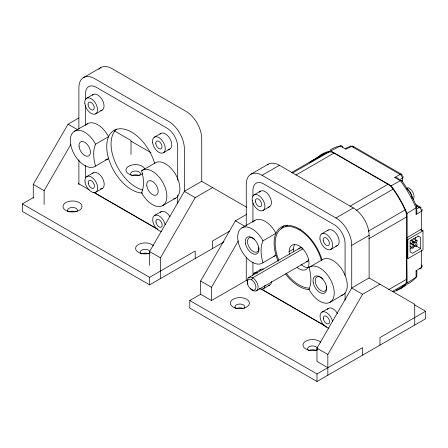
<?xml version="1.0" encoding="UTF-8"?>
<svg xmlns="http://www.w3.org/2000/svg" width="448" height="448" viewBox="0 0 448 448"><rect width="100%" height="100%" fill="white"/><g stroke="black" fill="none" stroke-linecap="round" stroke-linejoin="round"><path stroke-width="0.67" d="M345.895 148.316L348.622 146.922M345.878 148.865L345.884 148.579M413.431 199.511L413.974 197.529L413.974 195.35M33.264 198.229L33.264 184.391L68.023 124.191L78.809 117.964M44.122 204.501L44.122 190.663L70.89 144.306M149.593 265.395L149.593 251.558L184.352 191.352L201.734 181.317L246.753 207.312M160.457 278.583L160.457 257.83L195.216 197.624L212.593 187.589M414.697 304.965L425.6 311.259L425.6 318.78L316.977 381.494L189.784 308.062L189.784 300.535L200.648 294.263L200.648 281.03L235.407 220.83L246.792 214.256M200.648 294.263L211.512 300.535L211.512 287.302L238.274 240.946M251.602 279.731L252.706 277.816L302.977 248.797M327.841 367.696L316.977 361.424L316.977 348.197L351.736 287.991L351.736 245.347A22.35 12.902 60 0 0 335.933 217.974L262.069 175.33A22.35 12.902 60 0 0 246.266 184.453L246.266 225.764M327.841 375.222L327.841 354.469L362.6 294.263L379.977 284.228M407.299 284.138A77.42 44.699 60 0 0 416.069 277.306L416.069 270.822L421.394 267.305A3.119 1.803 0 0 0 421.764 265.126M401.038 288.327L406.414 284.878M393.131 291.76A77.879 44.962 60 0 0 407.047 283.002L416.069 277.306A3.203 2.279 18.1 0 0 416.399 274.562M406.767 237.821L420.902 229.404L420.902 230.037L421.294 229.796L423.002 230.782L423.002 249.894L407.831 258.658L406.65 257.975L406.767 238.459M406.65 257.975L407.047 257.734L407.047 238.616M407.047 237.978L407.047 213.349L416.069 207.872A3.203 1.226 -13 0 0 416.422 206.304M320.415 155.971L309.215 162.59L324.436 153.653L291.581 172.497M83.513 77.582L100.89 67.553M86.61 98.258L93.128 94.494M95.682 113.854L102.2 110.09M74.57 131.208L87.606 123.682M95.558 144.189A20.373 11.76 60 0 0 74.754 131.107A20.373 11.76 60 0 0 74.754 155.154A20.373 11.76 60 0 0 95.558 166.09A35.213 20.334 60 0 1 95.558 144.189L108.595 136.662A20.373 11.76 60 0 0 85.54 125.468L85.54 105.459M224 241.898L149.593 284.855L22.4 211.422L22.4 203.896L33.807 197.31M95.558 166.09L108.595 158.564A20.373 11.76 60 0 1 105.33 159.874M154.347 137.166L160.866 133.403M86.778 176.574L93.296 172.81M163.425 152.768L169.938 149.005M95.855 192.17L102.368 188.406M141.607 170.778A20.373 11.76 60 0 1 162.411 181.714A20.373 11.76 60 0 1 162.411 205.755A20.373 11.76 60 0 1 141.607 192.674A35.213 20.334 60 0 0 141.607 170.778L154.644 163.251A20.373 11.76 60 0 1 176.238 175.594A20.373 11.76 60 0 1 173.673 198.873M162.596 205.654L175.633 198.128M154.515 215.482L161.034 211.725M250.897 174.222L268.279 164.192M262.069 175.33L279.451 165.295L353.315 207.939A22.35 12.902 60 0 1 369.118 235.312L369.118 277.956L414.736 304.298L414.736 325.052M253.994 194.897L260.512 191.134M292.622 172.984L328.843 152.068A12.331 7.118 60 0 1 333.978 153.104L387.962 184.274A12.331 7.118 60 0 1 393.098 189.162A77.196 44.57 60 0 1 405.098 209.955A12.331 7.118 60 0 1 406.767 216.843L406.767 279.182A12.331 7.118 60 0 1 405.098 284.144A77.196 44.57 60 0 1 396.284 290.024M295.943 175.062L333.978 153.104M263.071 210.493L269.584 206.73M22.4 203.896L149.593 277.329L195.216 250.992L195.216 258.518M229.404 231.252L212.593 240.957L212.593 248.483M241.954 227.847L254.99 220.321M262.942 240.828A20.373 11.76 60 0 0 242.144 227.746A20.373 11.76 60 0 0 242.144 251.787A20.373 11.76 60 0 0 262.942 262.73A35.213 20.334 60 0 1 262.942 240.828L275.979 233.302A20.373 11.76 60 0 0 252.93 222.107L252.93 202.882M299.057 229.729L300.16 229.09M421.764 209.104A3.119 1.803 0 0 1 421.394 211.282L416.069 214.357L416.069 207.872A77.42 44.699 60 0 0 400.383 180.706L394.766 177.47L400.092 174.395A3.119 1.803 -60 0 1 402.198 175.336M349.927 206.231L387.962 184.274M399.577 179.788L402.298 178.214A3.119 1.803 0 0 0 402.534 175.918M335.933 217.974L353.315 207.939M262.942 262.73L275.979 255.203A20.373 11.76 60 0 1 273.532 256.357M356.266 210.426L393.098 189.162M289.128 251.586L293.541 249.038M321.731 233.806L328.25 230.042M254.162 273.213L260.68 269.45M248.612 277.614L300.569 247.649M211.512 300.535L246.266 280.465L247.481 281.165M256.256 290.858L308.258 260.842M330.809 249.407L337.327 245.644M263.239 288.809L269.758 285.046M368.273 231.218L405.098 209.955M308.991 267.417A20.373 11.76 60 0 1 329.795 278.354A20.373 11.76 60 0 1 329.795 302.394A20.373 11.76 60 0 1 308.991 289.313A35.213 20.334 60 0 0 308.991 267.417L322.028 259.89A20.373 11.76 60 0 1 343.622 272.233A20.373 11.76 60 0 1 341.057 295.512M351.736 245.347L369.118 235.312M416.461 209.031L419.188 207.458A3.119 1.803 -60 0 1 421.215 208.068M368.732 238.806L406.767 216.843M406.65 238.862L407.831 239.54L423.002 230.782M418.342 236.146L410.144 240.878L410.144 251.938L412.49 253.288L420.683 248.556L420.683 237.496L417.833 235.85M410.278 248.634L412.037 247.621M413.79 246.607L414.966 245.93M369.118 277.956L351.736 287.991L362.6 294.263M329.98 302.294L343.017 294.767M321.899 312.122L328.418 308.358M388.657 289.643L406.767 279.182M392.42 291.463L405.098 284.144M189.784 300.535L316.977 373.968L362.6 347.631L362.6 355.158M425.6 311.259L379.977 337.596L379.977 345.122M316.747 158.15A77.879 44.962 60 0 1 330.809 150.959L391.132 185.786L400.383 180.706M330.809 150.959L340.256 145.992L345.867 149.234L351.579 146.384A3.119 1.803 -60 0 1 353.651 147.151M416.892 271.27L416.903 274.422M416.069 270.822L416.87 271.253L416.438 271.023M353.086 146.289L401.604 174.3M415.901 204.596L420.694 207.362M416.186 205.727L419.188 207.458A3.119 1.926 60 0 1 421.394 211.282L421.394 230.647M413.498 238.767L414.697 239.462M415.895 240.15L417.094 240.845M411.404 239.977L414.999 242.054M412.748 241.97L414.697 243.09M416.119 245.918L420.683 248.556M410.054 242.833L411.852 243.869M412.003 243.958L414.999 245.689M410.054 246.467L411.852 247.503M406.767 258.21L407.047 283.002M114.167 130.766L131.023 140.493L131.023 154.33M131.023 141.182L151.01 152.723M68.023 124.191L77.678 129.763M184.352 191.352L195.216 197.624M235.407 220.83L245.062 226.402M158.026 229.359L96.404 193.782A15.361 8.87 60 0 1 94.427 192.427M324.862 325.679L263.788 290.416A15.361 8.87 60 0 1 261.811 289.066M78.316 183.501L89.219 189.795M93.458 192.242L157.662 229.309M261.419 289.218L326.883 327.012M251.602 289.699L252.706 290.338M33.264 184.391L44.122 190.663M149.593 251.558L160.457 257.83M200.648 281.03L211.512 287.302M316.977 348.197L327.841 354.469M410.609 189.554L410.698 189.61A5.992 3.461 -60 0 1 410.749 189.739M411.438 189.924L413.61 193.693M401.699 180.499L408.055 189.885M416.438 209.804L416.853 210.823A3.892 3.248 -57.3 0 1 416.903 211.658A5.426 4.536 -58.1 0 1 416.086 214.368M411.953 196.638L416.903 206.836M398.899 179.424L398.222 178.556A3.892 3.22 -1.3 0 0 397.522 178.091A5.426 4.547 -2.5 0 0 394.766 177.447M413.521 194.639L413.515 194.488A5.992 3.461 0 0 0 413.274 194.214M421.394 250.012L421.394 267.305A3.119 1.798 56.5 0 1 419.524 268.733M415.548 237.294L415.548 240.061M407.831 239.54L407.831 258.658M402.298 181.675L402.298 178.214A3.119 1.926 60 0 0 400.092 174.395L351.579 146.384A3.119 1.798 63.5 0 0 349.44 147.112M345.078 275.313L345.078 243.488A15.361 8.87 60 0 0 334.214 224.672L263.788 184.01A15.361 8.87 60 0 0 252.93 190.282L252.93 196.252M345.078 292.981L345.078 300.278M316.977 373.968L316.977 381.494M252.93 262.321L252.93 271.606A15.361 8.87 60 0 0 253.109 273.991M246.266 257.085L246.266 280.465M201.734 181.317L201.734 138.673A22.35 12.902 60 0 0 185.931 111.3L112.067 68.656A22.35 12.902 60 0 0 98.84 69.283M184.352 192.052L184.352 148.708A22.35 12.902 60 0 0 168.549 121.335L94.685 78.691A22.35 12.902 60 0 0 78.882 87.814L78.882 129.13M177.694 180.208L177.694 146.849A15.361 8.87 60 0 0 166.83 128.033L96.404 87.371A15.361 8.87 60 0 0 85.54 93.643L85.54 99.898M177.694 195.132L177.694 203.146M149.593 277.329L149.593 284.855M85.54 165.234L85.54 174.966A15.361 8.87 60 0 0 85.814 177.912M78.882 159.824L78.882 184.593M160.014 134.148A9.022 5.208 60 0 1 170.201 139.121A9.022 5.208 60 0 1 168.084 149.436M160.182 212.464A9.022 5.208 60 0 1 170.055 216.871M161.437 231.493A9.022 5.208 60 0 1 153.059 222.348A9.022 5.208 60 0 1 157.063 215.135A9.022 5.208 60 0 1 165.178 224.75M92.445 173.55A9.022 5.208 60 0 1 102.631 178.522A9.022 5.208 60 0 1 100.514 188.843M92.277 95.234A9.022 5.208 60 0 1 102.357 100.01A9.022 5.208 60 0 1 100.626 110.527M142.498 193.049A35.213 20.334 60 0 1 108.948 159.706A35.213 20.334 60 0 1 121.906 128.822A35.213 20.334 60 0 1 154.79 163.755M69.283 211.865A4.917 2.839 0 0 1 75.65 211.831M141.893 253.786A4.917 2.839 0 0 1 148.333 253.786M132.356 175.454A4.917 2.839 0 0 1 138.65 175.454M131.454 175.482A4.917 2.839 0 0 1 132.244 171.746A4.917 2.839 0 0 1 138.762 171.746A4.917 2.839 0 0 1 139.552 175.482M142.559 173.802A9.526 5.499 0 0 1 127.758 173.314A9.526 5.499 0 0 1 131.718 165.066A9.526 5.499 0 0 1 144.844 169.036M149.794 253.025A4.917 2.839 0 0 1 149.162 253.775M141.064 253.775A4.917 2.839 0 0 1 142.951 249.62A4.917 2.839 0 0 1 149.794 251.306M68.202 211.624A4.917 2.839 0 0 1 72.503 207.407A4.917 2.839 0 0 1 76.798 211.624M150.007 253.12A9.526 5.499 0 0 1 136.864 251.154A9.526 5.499 0 0 1 140.487 243.594A9.526 5.499 0 0 1 153.513 245.812M142.817 189.997A35.213 20.334 60 0 1 115.186 162.249A35.213 20.334 60 0 1 116.631 129.114M411.589 240.352A1.484 0.857 -60 0 1 411.023 240.246M411.964 241.388A1.484 0.857 -60 0 1 412.899 242.144M411.734 243.93A1.484 0.857 -60 0 1 410.827 243.516M406.7 188.289A5.852 3.377 -60 0 1 410.273 189.353M406.818 188.726A8.445 4.878 60 0 1 412.322 198.027M407.882 189.952A8.445 4.878 60 0 1 412.009 197.876M308.65 267.546A14.045 8.109 60 0 1 300.961 264.415M293.776 251.664A14.045 8.109 60 0 1 294.812 244.154M289.363 254.212A14.045 8.109 60 0 1 298.211 245.403A14.045 8.109 60 0 1 308.98 263.603A14.045 8.109 60 0 1 297.254 267.557M308.767 259.185A7.666 4.424 60 0 1 306.298 261.744M298.743 248.976A7.666 4.424 60 0 1 302.49 248.046M309.198 288.154A33.79 19.51 60 0 1 286.238 273.202M278.662 259.913A33.79 19.51 60 0 1 288.719 226.475A33.79 19.51 60 0 1 321.53 260.904M391.132 185.786A77.879 44.962 60 0 1 407.047 213.349M329.952 150.17A77.42 44.699 60 0 1 340.256 145.992M318.83 157.186A77.196 44.57 60 0 1 328.843 152.068M340.245 145.947A3.203 2.313 -77.5 0 1 342.871 147.179M400.389 180.684A3.203 1.26 -46.3 0 1 401.951 181.244M285.488 226.52A33.79 19.51 60 0 1 287.375 225.053M247.884 284.155A7.666 4.424 60 0 1 251.787 277.379A7.666 4.424 60 0 1 258.082 288.019A7.666 4.424 60 0 1 250.404 288.417M309.193 289.666A35.213 20.334 60 0 1 285.527 273.941M278.152 261.218A35.213 20.334 60 0 1 287.409 225.406A35.213 20.334 60 0 1 322.028 259.89M281.226 229.062A35.213 20.334 60 0 1 284.015 225.753M309.019 350.56A4.917 2.839 0 0 1 315.974 350.56M236.74 308.47A4.917 2.839 0 0 1 243.034 308.47M308.722 350.622A4.917 2.839 0 0 1 309.126 346.741A4.917 2.839 0 0 1 315.868 346.741A4.917 2.839 0 0 1 316.271 350.622M235.838 308.493A4.917 2.839 0 0 1 236.628 304.758A4.917 2.839 0 0 1 243.146 304.758A4.917 2.839 0 0 1 243.936 308.493M317.391 349.759A9.526 5.499 0 0 1 304.326 347.872A9.526 5.499 0 0 1 307.602 340.323A9.526 5.499 0 0 1 320.667 342.216M267.182 164.959A22.35 12.902 60 0 1 279.451 165.295M259.364 192.304A9.022 5.208 60 0 1 269.534 196.28A9.022 5.208 60 0 1 268.01 207.166M271.578 281.534A9.022 5.208 60 0 1 268.178 285.482M259.857 270.155A9.022 5.208 60 0 1 263.424 269.142M265.059 285.298A9.022 5.208 60 0 1 259.308 288.697M252.554 275.475A9.022 5.208 60 0 1 257.505 273.084M327.27 309.534A9.022 5.208 60 0 1 337.445 313.51M328.821 328.132A9.022 5.208 60 0 1 320.443 318.987A9.022 5.208 60 0 1 324.447 311.774A9.022 5.208 60 0 1 332.562 321.39M327.426 230.754A9.022 5.208 60 0 1 337.501 235.592A9.022 5.208 60 0 1 335.754 246.081M258.877 247.582A8.086 4.665 60 0 1 252.997 251.378A8.086 4.665 60 0 1 247.537 240.604A8.086 4.665 60 0 1 254.755 239.45M326.547 286.042A8.086 4.665 60 0 1 320.908 290.59A8.086 4.665 60 0 1 315.314 279.513A8.086 4.665 60 0 1 323.03 279.076M152.589 142.537A9.022 5.208 60 0 0 162.938 152.998A9.022 5.208 60 0 0 161.129 139.367A9.022 5.208 60 0 0 152.589 142.537M155.803 143.78A4.413 2.548 60 0 0 160.866 148.898A4.413 2.548 60 0 0 159.981 142.229A4.413 2.548 60 0 0 155.803 143.78M155.977 222.096A4.413 2.548 60 0 0 161.034 227.214A4.413 2.548 60 0 0 160.154 220.545A4.413 2.548 60 0 0 155.977 222.096M85.019 181.938A9.022 5.208 60 0 0 95.368 192.399A9.022 5.208 60 0 0 93.559 178.769A9.022 5.208 60 0 0 85.019 181.938M88.234 183.182A4.413 2.548 60 0 0 93.296 188.3A4.413 2.548 60 0 0 92.411 181.63A4.413 2.548 60 0 0 88.234 183.182M84.851 103.622A9.022 5.208 60 0 0 95.194 114.083A9.022 5.208 60 0 0 93.391 100.453A9.022 5.208 60 0 0 84.851 103.622M88.066 104.866A4.413 2.548 60 0 0 93.128 109.984A4.413 2.548 60 0 0 92.243 103.314A4.413 2.548 60 0 0 88.066 104.866M67.34 211.103A9.526 5.499 0 0 0 82.018 206.752A9.526 5.499 0 0 0 68.152 201.589A9.526 5.499 0 0 0 67.34 211.103M146.815 185.769A8.086 4.665 60 0 0 156.061 195.194A8.086 4.665 60 0 0 154.498 183.002A8.086 4.665 60 0 0 146.815 185.769M79.066 146.658A8.086 4.665 60 0 0 88.318 156.083A8.086 4.665 60 0 0 86.755 143.892A8.086 4.665 60 0 0 79.066 146.658M413.118 244.328A1.484 0.857 -60 0 0 413.683 242.004A1.484 0.857 -60 0 0 411.902 243.466A1.484 0.857 -60 0 0 413.118 244.328M413.118 247.957A1.484 0.857 -60 0 0 413.683 245.638A1.484 0.857 -60 0 0 411.902 247.094A1.484 0.857 -60 0 0 413.118 247.957M416.259 242.508A1.484 0.857 -60 0 0 416.825 240.19A1.484 0.857 -60 0 0 415.05 241.646A1.484 0.857 -60 0 0 416.259 242.508M416.259 246.142A1.484 0.857 -60 0 0 416.825 243.824A1.484 0.857 -60 0 0 415.05 245.28A1.484 0.857 -60 0 0 416.259 246.142M247.38 283.298A6.104 3.528 60 0 0 254.486 290.091A6.104 3.528 60 0 0 252.946 280.756A6.104 3.528 60 0 0 247.38 283.298M234.724 307.742A9.526 5.499 0 0 0 249.402 303.391A9.526 5.499 0 0 0 235.536 298.228A9.526 5.499 0 0 0 234.724 307.742M252.235 200.262A9.022 5.208 60 0 0 262.584 210.722A9.022 5.208 60 0 0 260.775 197.092A9.022 5.208 60 0 0 252.235 200.262M255.45 201.505A4.413 2.548 60 0 0 260.512 206.623A4.413 2.548 60 0 0 259.627 199.954A4.413 2.548 60 0 0 255.45 201.505M323.361 318.735A4.413 2.548 60 0 0 328.423 323.854A4.413 2.548 60 0 0 327.538 317.184A4.413 2.548 60 0 0 323.361 318.735M319.978 239.176A9.022 5.208 60 0 0 330.322 249.637A9.022 5.208 60 0 0 328.513 236.006A9.022 5.208 60 0 0 319.978 239.176M323.193 240.419A4.413 2.548 60 0 0 328.25 245.538A4.413 2.548 60 0 0 327.37 238.868A4.413 2.548 60 0 0 323.193 240.419M245.448 243.337A9.621 5.555 60 0 0 256.665 253.977A9.621 5.555 60 0 0 254.178 239.238A9.621 5.555 60 0 0 245.448 243.337M313.191 282.447A9.621 5.555 60 0 0 324.414 293.087A9.621 5.555 60 0 0 321.922 278.354A9.621 5.555 60 0 0 313.191 282.447"/></g></svg>
